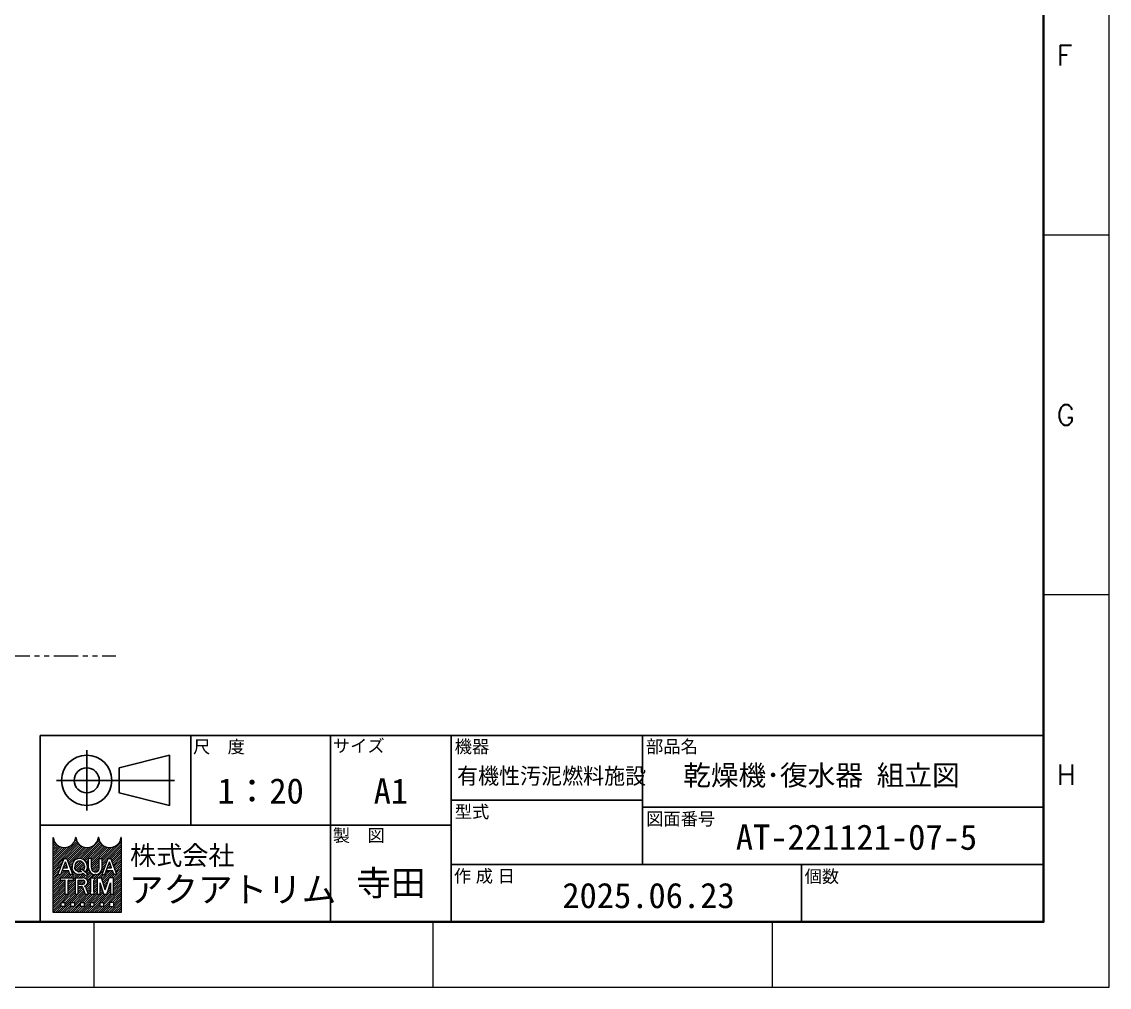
# Model space of a CAD drawing. Header units: millimetres. Extents: x -16130 to 36813, y -8099 to 27484.
# Drawn here: x 29695 to 33987, y 0 to 3811 of the extents above; entities that cross this region are included whole.
import ezdxf
from ezdxf.enums import TextEntityAlignment as Align

# ---------------------------------------------------------------- set-up
doc = ezdxf.new("R2010")
doc.units = ezdxf.units.MM
doc.header["$LTSCALE"] = 6
doc.linetypes.add('PHANTOM2', pattern=[31.75, 15.875, -3.175, 3.175, -3.175, 3.175, -3.175])
doc.layers.add('06_PHANTOM', color=2, linetype='PHANTOM2', lineweight=13)
doc.layers.add('90_FRAME', color=5, linetype='Continuous', lineweight=35)
doc.layers.add('91_BLANK', color=5, linetype='Continuous', lineweight=0, plot=False)
doc.styles.add('KSS_TXT', font='txt.shx', dxfattribs={"bigfont": 'extfont2.shx'})
doc.styles.add('MS_G', font='MS Gothic.ttf')
doc.styles.add('表題用', font='MS PGothic.ttf')

msp = doc.modelspace()

# ---------------------------------------------------------------- hatches: boundary and pattern name
at = {"layer": '90_FRAME', "lineweight": 5}
h = msp.add_hatch(dxfattribs=at)
h.set_pattern_fill('_USER', color=4, scale=6, angle=45, pattern_type=0)
h.set_pattern_definition([(45, (17423.269, 2e-06), (-4.2426407, 4.2426407), [])])
edge = h.paths.add_edge_path()
edge.add_arc((30087.18931, 590.22152), 1.28079, 90, 180)
edge.add_ellipse((30042.3615, 590.22152), major_axis=(-43.54702, 0), ratio=0.8823529412, start_angle=360, end_angle=540, ccw=False)
edge.add_arc((29997.53369, 590.22152), 1.28079, 3.18731798, 180)
edge.add_ellipse((29952.70587, 590.22152), major_axis=(-43.54702, 0), ratio=0.8823529412, start_angle=360, end_angle=540, ccw=False)
edge.add_arc((29907.87806, 590.22152), 1.28079, 3.18731798, 180)
edge.add_ellipse((29863.05024, 590.22152), major_axis=(-43.54702, 0), ratio=0.8823529412, start_angle=360, end_angle=540, ccw=False)
edge.add_arc((29818.22243, 590.22152), 1.28079, 3.18731798, 90)
edge.add_line((29818.22243, 591.50231), (29818.22243, 295.63874))
edge.add_line((29818.22243, 295.63874), (30087.18931, 295.63874))
edge.add_line((30087.18931, 295.63874), (30087.18931, 591.50231))
h.paths.add_polyline_path([(29861.59365, 508.4886), (29872.21299, 508.4886), (29896.3616, 444.75626), (29896.3616, 444.44887), (29884.86491, 444.44887), (29878.8531, 461.33199), (29855.2097, 461.33199), (29858.67583, 471.06603), (29875.38696, 471.06603), (29866.90332, 494.89085), (29848.94173, 444.44887), (29837.44504, 444.44887), (29837.44504, 444.75626)], flags=16)
edge = h.paths.add_edge_path(flags=16)
edge.add_ellipse((29923.08845, 480.31112), major_axis=(-29.45828, 0), ratio=0.9565217391, start_angle=180, end_angle=360, ccw=False)
edge.add_line((29952.54673, 480.31112), (29952.54673, 472.62635))
edge.add_ellipse((29923.08845, 472.62635), major_axis=(-29.45828, 0), ratio=0.9565217391, start_angle=142.10525532, end_angle=180, ccw=False)
edge.add_line((29946.33517, 455.31938), (29938.08154, 462.12046))
edge.add_ellipse((29923.08845, 473.37994), major_axis=(18.78396, 0), ratio=0.9950358207, start_angle=-37.04276329, end_angle=0)
edge.add_line((29941.87238, 473.37922), (29941.87238, 479.55752))
edge.add_ellipse((29923.08845, 479.55752), major_axis=(18.78393, 0), ratio=0.9947182625, start_angle=360, end_angle=540)
edge.add_line((29904.30452, 479.55752), (29904.30452, 473.37929))
edge.add_ellipse((29923.08845, 473.37994), major_axis=(18.78396, 0), ratio=0.9950358207, start_angle=-180, end_angle=-65.75794872)
edge.add_line((29930.801, 456.3374), (29925.57122, 461.42722))
edge.add_line((29925.57122, 461.42722), (29931.24445, 467.4514))
edge.add_line((29931.24445, 467.4514), (29954.96557, 447.90493))
edge.add_line((29954.96557, 447.90493), (29947.55294, 440.03375))
edge.add_line((29947.55294, 440.03375), (29938.64818, 448.70021))
edge.add_ellipse((29923.08845, 472.62635), major_axis=(-29.45828, 0), ratio=0.9565217391, start_angle=0, end_angle=121.88362474, ccw=False)
edge.add_line((29893.63017, 472.62635), (29893.63017, 480.31112))
h.paths.add_polyline_path([(29898.26642, 431.64092), (29898.26642, 422.67536), (29879.0545, 422.67536, 0.4142135624), (29877.7737, 421.39456), (29877.7737, 367.60119), (29866.24655, 367.60119), (29866.24655, 421.39456, 0.4142135624), (29864.96576, 422.67536), (29845.75384, 422.67536), (29845.75384, 431.64092)], flags=16)
edge = h.paths.add_edge_path(flags=16)
edge.add_line((29905.56674, 431.64092), (29935.02502, 431.64092))
edge.add_ellipse((29935.02502, 414.79473), major_axis=(-20.67473, 0), ratio=0.8148203011, start_angle=111.38697473, end_angle=270, ccw=False)
edge.add_arc((29938.19554, 391.96445), 8.37409, 22.27295226, 58.55311301, ccw=False)
edge.add_line((29945.94483, 395.13839), (29956.98054, 368.1135))
edge.add_line((29956.98054, 368.1135), (29956.98054, 367.60119))
edge.add_line((29956.98054, 367.60119), (29944.55683, 367.60119))
edge.add_line((29944.55683, 367.60119), (29934.80751, 394.73859))
edge.add_arc((29930.05498, 392.82536), 5.12318, 21.92829787, 90)
edge.add_line((29930.05498, 397.94854), (29917.47813, 397.94854))
edge.add_line((29917.47813, 397.94854), (29917.47813, 406.9141))
edge.add_line((29917.47813, 406.9141), (29936.56197, 406.9141))
edge.add_arc((29936.28718, 414.79473), 7.88542, 271.9970571, 448.0029429)
edge.add_line((29936.56197, 422.67536), (29917.09389, 422.67536))
edge.add_line((29917.09389, 422.67536), (29917.09389, 367.60119))
edge.add_line((29917.09389, 367.60119), (29905.56674, 367.60119))
edge.add_line((29905.56674, 367.60119), (29905.56674, 431.64092))
h.paths.add_polyline_path([(29958.46733, 508.4886), (29969.99448, 508.4886), (29969.99448, 472.62635, 0.1750305612), (29975.07958, 457.94866, 0.257149611), (29995.64846, 457.94866, 0.1750305612), (30000.73356, 472.62635), (30000.73356, 508.4886), (30012.26071, 508.4886), (30012.26071, 470.30936, -0.3793912406), (29987.28521, 444.44887), (29983.44283, 444.44887, -0.3793912406), (29958.46733, 470.30936)], flags=16)
h.paths.add_polyline_path([(29966.69342, 431.64092), (29980.78216, 431.64092), (29980.78216, 422.67536, 0.4142135624), (29979.50137, 421.39456), (29979.50137, 377.84754, 0.4142135624), (29980.78216, 376.56675), (29980.78216, 367.60119), (29966.69342, 367.60119), (29966.69342, 376.56675, 0.4142135624), (29967.97422, 377.84754), (29967.97422, 421.39456, 0.4142135624), (29966.69342, 422.67536)], flags=16)
h.paths.add_polyline_path([(29992.3218, 431.64092), (30009.04845, 431.64092), (30024.34166, 385.12987), (30039.63488, 431.64092), (30056.37215, 431.64092), (30056.37215, 367.60119), (30044.84499, 367.60119), (30044.84499, 412.429), (30030.10524, 367.60119), (30018.57809, 367.60119), (30003.83833, 412.429), (30003.84895, 367.60119), (29992.3218, 367.60119)], flags=16)
h.paths.add_polyline_path([(30035.76035, 508.4886), (30046.37968, 508.4886), (30070.52829, 444.75626), (30070.52829, 444.44887), (30059.03161, 444.44887), (30053.0198, 461.33199), (30029.37639, 461.33199), (30032.84253, 471.06603), (30049.55366, 471.06603), (30041.07002, 494.89085), (30023.10842, 444.44887), (30011.61174, 444.44887), (30011.61174, 444.75626)], flags=16)
h.paths.add_polyline_path([(29848.9615, 334.06258), (29864.33104, 334.06258), (29864.33104, 318.69304), (29848.9615, 318.69304)], flags=16)
h.paths.add_polyline_path([(29887.38534, 334.06258), (29902.75488, 334.06258), (29902.75488, 318.69304), (29887.38534, 318.69304)], flags=16)
h.paths.add_polyline_path([(29925.80918, 334.06258), (29941.17872, 334.06258), (29941.17872, 318.69304), (29925.80918, 318.69304)], flags=16)
h.paths.add_polyline_path([(29964.23302, 334.06258), (29979.60256, 334.06258), (29979.60256, 318.69304), (29964.23302, 318.69304)], flags=16)
h.paths.add_polyline_path([(30002.65686, 334.06258), (30018.0264, 334.06258), (30018.0264, 318.69304), (30002.65686, 318.69304)], flags=16)
h.paths.add_polyline_path([(30041.0807, 334.06258), (30056.45024, 334.06258), (30056.45024, 318.69304), (30041.0807, 318.69304)], flags=16)

# ---------------------------------------------------------------- linework, layer by layer
at = {"layer": '06_PHANTOM'}
msp.add_line((21249.221, 1308.1782), (30066.60364, 1308.1782), dxfattribs=at)
at = {"layer": '90_FRAME', "color": 4, "lineweight": 13}
for p, q in [((33987.28645, 2968.72973), (33728.04788, 2968.72973)), ((33987.28645, 1548.78536), (33728.04788, 1548.78536)), ((29980.12189, 0), (29980.12189, 258.07955)), ((31318.78999, 0), (31318.78999, 258.07955)), ((32657.45809, 0), (32657.45809, 258.07955))]:
    msp.add_line(p, q, dxfattribs=at)
at = {"layer": '90_FRAME', "color": 0, "lineweight": 25}
for p, q in [((30362.04788, 639.93669), (30362.04788, 993.50812)), ((30913.61931, 258.07955), (30913.61931, 993.50812)), ((31390.19074, 258.07955), (31390.19074, 993.50812)), ((32145.42875, 993.50812), (32145.42875, 484.36527)), ((29951.19788, 697.92241), (29951.19788, 935.52241)), ((29832.39788, 816.72241), (30297.69788, 816.72241)), ((31390.19074, 738.93669), (32145.42875, 738.93669)), ((32145.42875, 710.65098), (33728.04788, 710.65098)), ((31390.19074, 639.93669), (29768.04788, 639.93669)), ((31390.19074, 484.36527), (33728.04788, 484.36527)), ((32772.90502, 484.36527), (32772.90502, 258.07955))]:
    msp.add_line(p, q, dxfattribs=at)
at = {"layer": '90_FRAME', "color": 4, "lineweight": 5}
for p, q in [((29818.22243, 295.63874), (29818.22243, 591.50231)), ((30087.18931, 591.50231), (30087.18931, 295.63874)), ((29837.44504, 444.75626), (29861.59365, 508.4886)), ((29848.94173, 444.44887), (29866.90332, 494.89085)), ((29861.59365, 508.4886), (29872.21299, 508.4886)), ((29875.38696, 471.06603), (29866.90332, 494.89085)), ((29896.3616, 444.75626), (29872.21299, 508.4886)), ((29893.63017, 480.31112), (29893.63017, 472.62635)), ((29904.30452, 479.55752), (29904.30452, 473.40971)), ((29941.87238, 479.55752), (29941.87238, 473.40971)), ((29952.54673, 480.31112), (29952.54673, 472.62635)), ((29958.46733, 470.30936), (29958.46733, 508.4886)), ((29969.99448, 508.4886), (29958.46733, 508.4886)), ((29969.99448, 472.62635), (29969.99448, 508.4886)), ((30000.73356, 472.62635), (30000.73356, 508.4886)), ((30000.73356, 508.4886), (30012.26071, 508.4886)), ((30011.61174, 444.75626), (30035.76035, 508.4886)), ((30012.26071, 470.30936), (30012.26071, 508.4886)), ((30023.10842, 444.44887), (30041.07002, 494.89085)), ((30035.76035, 508.4886), (30046.37968, 508.4886)), ((30049.55366, 471.06603), (30041.07002, 494.89085)), ((30070.52829, 444.75626), (30046.37968, 508.4886)), ((29837.44504, 444.44887), (29837.44504, 444.75626)), ((29837.44504, 444.75626), (29837.44504, 444.75626)), ((29837.44504, 444.44887), (29837.44504, 444.75626)), ((29837.44504, 444.44887), (29848.94173, 444.44887)), ((29845.75384, 431.64092), (29898.26642, 431.64092)), ((29845.75384, 431.64092), (29845.75384, 422.67536)), ((29855.2097, 461.33199), (29858.67583, 471.06603)), ((29855.2097, 461.33199), (29878.8531, 461.33199)), ((29858.67583, 471.06603), (29875.38696, 471.06603)), ((29884.86491, 444.44887), (29878.8531, 461.33199)), ((29896.3616, 444.44887), (29884.86491, 444.44887)), ((29896.3616, 444.44887), (29896.3616, 444.75626)), ((29898.26642, 431.64092), (29898.26642, 422.67536)), ((29905.56674, 431.64092), (29905.56674, 367.60119)), ((29905.56674, 431.64092), (29935.02502, 431.64092)), ((29925.57122, 461.42722), (29931.24445, 467.4514)), ((29925.57122, 461.42722), (29930.801, 456.3374)), ((29931.24445, 467.4514), (29954.96557, 447.90493)), ((29938.08154, 462.12046), (29946.33517, 455.31938)), ((29938.64818, 448.70021), (29947.55294, 440.03375)), ((29947.55294, 440.03375), (29954.96557, 447.90493)), ((29966.69342, 431.64092), (29980.78216, 431.64092)), ((29966.69342, 431.64092), (29966.69342, 422.67536)), ((29980.78216, 431.64092), (29980.78216, 422.67536)), ((29987.28521, 444.44887), (29983.44283, 444.44887)), ((29992.3218, 431.64092), (29992.3218, 367.60119)), ((29992.3218, 431.64092), (30009.04845, 431.64092)), ((30024.34166, 385.12987), (30009.04845, 431.64092)), ((30011.61174, 444.44887), (30011.61174, 444.75626)), ((30011.61174, 444.75626), (30011.61174, 444.75626)), ((30011.61174, 444.44887), (30011.61174, 444.75626)), ((30011.61174, 444.44887), (30023.10842, 444.44887)), ((30024.34166, 385.12987), (30039.63488, 431.64092)), ((30029.37639, 461.33199), (30032.84253, 471.06603)), ((30029.37639, 461.33199), (30053.0198, 461.33199)), ((30032.84253, 471.06603), (30049.55366, 471.06603)), ((30056.37215, 431.64092), (30039.63488, 431.64092)), ((30059.03161, 444.44887), (30053.0198, 461.33199)), ((30056.37215, 367.60119), (30056.37215, 431.64092)), ((30070.52829, 444.44887), (30059.03161, 444.44887)), ((30070.52829, 444.44887), (30070.52829, 444.75626)), ((29845.75384, 422.67536), (29864.96576, 422.67536)), ((29866.24655, 367.60119), (29866.24655, 421.39456)), ((29877.7737, 367.60119), (29877.7737, 421.39456)), ((29879.0545, 422.67536), (29898.26642, 422.67536)), ((29917.09389, 367.60119), (29917.09389, 422.67536)), ((29917.09389, 422.67536), (29936.56197, 422.67536)), ((29917.47813, 397.94854), (29917.47813, 406.9141)), ((29917.47813, 406.9141), (29936.56197, 406.9141)), ((29917.47813, 397.94854), (29930.05498, 397.94854)), ((29934.80751, 394.73859), (29944.55683, 367.60119)), ((29945.94483, 395.13839), (29956.98054, 368.1135)), ((29967.97422, 377.84754), (29967.97422, 421.39456)), ((29979.50137, 377.84754), (29979.50137, 421.39456)), ((30003.84895, 367.60119), (30003.83833, 412.429)), ((30018.57809, 367.60119), (30003.83833, 412.429)), ((30030.10524, 367.60119), (30044.84499, 412.429)), ((30044.84499, 412.429), (30044.84499, 367.60119)), ((29866.24655, 367.60119), (29877.7737, 367.60119)), ((29905.56674, 367.60119), (29917.09389, 367.60119)), ((29944.55683, 367.60119), (29956.98054, 367.60119)), ((29956.98054, 368.1135), (29956.98054, 367.60119)), ((29966.69342, 367.60119), (29966.69342, 376.56675)), ((29966.69342, 367.60119), (29980.78216, 367.60119)), ((29980.78216, 367.60119), (29980.78216, 376.56675)), ((29992.3218, 367.60119), (30003.84895, 367.60119)), ((30018.57809, 367.60119), (30030.10524, 367.60119)), ((30044.84499, 367.60119), (30056.37215, 367.60119)), ((29848.9615, 334.06258), (29864.33104, 334.06258)), ((29848.9615, 334.06258), (29848.9615, 318.69304)), ((29864.33104, 318.69304), (29848.9615, 318.69304)), ((29864.33104, 334.06258), (29864.33104, 318.69304)), ((29887.38534, 334.06258), (29902.75488, 334.06258)), ((29887.38534, 334.06258), (29887.38534, 318.69304)), ((29902.75488, 318.69304), (29887.38534, 318.69304)), ((29902.75488, 334.06258), (29902.75488, 318.69304)), ((29925.80918, 334.06258), (29941.17872, 334.06258)), ((29925.80918, 334.06258), (29925.80918, 318.69304)), ((29941.17872, 318.69304), (29925.80918, 318.69304)), ((29941.17872, 334.06258), (29941.17872, 318.69304)), ((29964.23302, 334.06258), (29979.60256, 334.06258)), ((29964.23302, 334.06258), (29964.23302, 318.69304)), ((29979.60256, 318.69304), (29964.23302, 318.69304)), ((29979.60256, 334.06258), (29979.60256, 318.69304)), ((30002.65686, 334.06258), (30018.0264, 334.06258)), ((30002.65686, 334.06258), (30002.65686, 318.69304)), ((30018.0264, 318.69304), (30002.65686, 318.69304)), ((30018.0264, 334.06258), (30018.0264, 318.69304)), ((30056.45024, 334.06258), (30041.0807, 334.06258)), ((30041.0807, 334.06258), (30041.0807, 318.69304)), ((30041.0807, 318.69304), (30056.45024, 318.69304)), ((30056.45024, 334.06258), (30056.45024, 318.69304)), ((30087.18931, 295.63874), (29818.22243, 295.63874))]:
    msp.add_line(p, q, dxfattribs=at)
at = {"layer": '90_FRAME'}
msp.add_lwpolyline([(18200.18731, 258.07955), (33728.04788, 258.07955), (33728.04788, 11359.15743), (18200.18731, 11359.15743)], close=True, dxfattribs=at)
at = {"layer": '90_FRAME', "color": 0, "lineweight": 25}
msp.add_lwpolyline([(29768.04788, 258.07955), (33728.04788, 258.07955), (33728.04788, 993.50812), (29768.04788, 993.50812)], close=True, dxfattribs=at)
msp.add_lwpolyline([(30079.89788, 866.22241), (30277.89788, 915.72241), (30277.89788, 717.72241), (30079.89788, 767.22241), (30079.89788, 866.22241)], dxfattribs=at)
for radius in [99, 49.5]:
    msp.add_circle((29951.19788, 816.72241), radius, dxfattribs=at)
at = {"layer": '90_FRAME', "color": 4, "lineweight": 5}
for centre, radius, start, end in [((29818.22243, 590.22152), 1.28079, 0, 90), ((29907.87806, 590.22152), 1.28079, 0, 180), ((29907.87806, 590.22152), 1.28079, 0, 90), ((29997.53369, 590.22152), 1.28079, 0, 180), ((30087.18931, 590.22152), 1.28079, 90, 180), ((29992.85924, 472.32815), 22.8667, 179.25279388, 218.96457185), ((29977.8688, 472.32815), 22.8667, 321.03542815, 0.74720612), ((29985.54305, 471.46786), 27.10049, 182.45003099, 265.55525729), ((29985.36402, 476.62333), 21.31931, 241.15772781, 298.84227219), ((29985.18499, 471.46786), 27.10049, 274.44474271, 357.54996901), ((29864.96576, 421.39456), 1.28079, 0, 90), ((29879.0545, 421.39456), 1.28079, 90, 180), ((29930.05498, 392.82536), 5.12318, 21.92829787, 90), ((29936.28718, 414.79473), 7.88542, 271.9970571, 88.0029429), ((29938.19554, 391.96445), 8.37409, 22.27295226, 58.55311301), ((29966.69342, 421.39456), 1.28079, 0, 90), ((29980.78216, 421.39456), 1.28079, 90, 180), ((29966.69342, 377.84754), 1.28079, 270, 0), ((29980.78216, 377.84754), 1.28079, 180, 270)]:
    msp.add_arc(centre, radius, start, end, dxfattribs=at)
for centre, major_axis, ratio, start_param, end_param in [((29863.05024, 590.22152), (-43.54702, 0), 0.8823529412, 6.2831853072, 9.4247779608), ((29952.70587, 590.22152), (-43.54702, 0), 0.8823529412, 6.2831853072, 9.4247779608), ((30042.3615, 590.22152), (-43.54702, 0), 0.8823529412, 6.2831853072, 9.4247779608), ((29923.08845, 480.31112), (-29.45828, 0), 0.9565217391, 3.1415926536, 6.2831853072), ((29923.08845, 479.55752), (18.78393, 0), 0.9947182625, 6.2831853072, 9.4247779608), ((29935.02502, 414.79473), (-20.67473, 0), 0.8148203011, 1.944069453, 4.7123889804)]:
    msp.add_ellipse(centre, major_axis=major_axis, ratio=ratio, start_param=start_param, end_param=end_param, dxfattribs=at)
at = {"layer": '90_FRAME', "color": 4, "lineweight": 5, "extrusion": (0, 0, -1)}
for centre, major_axis, ratio, start_param, end_param in [((29923.08845, 472.62635), (-29.45828, 0), 0.9565217391, 4.1559147512, 6.2831853072), ((29923.08845, 473.37994), (18.78396, 0), 0.9950358207, 7.4308780217, 9.4247779608), ((29923.08845, 473.37994), (18.78396, 0), 0.9950358207, 6.2831853072, 6.9297034906), ((29923.08845, 472.62635), (-29.45828, 0), 0.9565217391, 3.1415926536, 3.8029807175)]:
    msp.add_ellipse(centre, major_axis=major_axis, ratio=ratio, start_param=start_param, end_param=end_param, dxfattribs=at)
at = {"layer": '91_BLANK'}
msp.add_lwpolyline([(17423.26925, 0), (33987.28645, 0), (33987.28645, 11658.396), (17423.26925, 11658.396)], close=True, dxfattribs=at)

# ---------------------------------------------------------------- texts
at = {"layer": '90_FRAME', "color": 0, "lineweight": 13, "style": 'KSS_TXT'}
for s, p in [('F', (33779.58314, 3678.70192)), ('G', (33779.58314, 2258.75755)), ('H', (33779.58314, 838.81317))]:
    msp.add_text(s, height=80, dxfattribs=at).set_placement(p, align=Align.MIDDLE_LEFT)
at = {"layer": '90_FRAME', "color": 0, "style": '表題用'}
for s, p in [('尺\u3000度', (30371.01825, 949.22368)), ('サイズ', (30922.58968, 952.95276)), ('機器', (31403.78232, 950.04992)), ('部品名', (32159.02033, 950.04992)), ('型式', (31403.78232, 692.97849)), ('図面番号', (32159.02033, 664.69278)), ('製\u3000図', (30922.58999, 599.38133)), ('作 成 日', (31400.33157, 439.00606)), ('個数', (32784.77946, 437.62324))]:
    msp.add_text(s, height=50, dxfattribs=at).set_placement(p, align=Align.MIDDLE_LEFT)
at = {"layer": '90_FRAME', "color": 0, "style": 'MS_G', "width": 0.95}
msp.add_text('有機性汚泥燃料施設', height=64, dxfattribs=at).set_placement((31412.86819, 802.09333))
at = {"layer": '90_FRAME', "color": 0, "style": 'MS_G'}
msp.add_text('乾燥機･復水器 組立図', height=80, dxfattribs=at).set_placement((33396.80234, 796.73565), align=Align.RIGHT)
msp.add_text('A1', height=100, dxfattribs=at).set_placement((31151.90502, 774.29384), align=Align.MIDDLE)
for s, p in [('AT-221121-07-5', (32513.32482, 542.5719)), ('2025.06.23', (31828.54708, 312.39679))]:
    msp.add_text(s, height=100, dxfattribs=at).set_placement(p)
at = {"layer": '90_FRAME', "color": 4, "style": 'MS_G'}
msp.add_text('株式会社', height=75.607714, dxfattribs=at).set_placement((30328.38228, 520.5626), align=Align.MIDDLE_CENTER)
msp.add_text('アクアトリム', height=100, dxfattribs=at).set_placement((30117.95314, 335.90266))
at = {"layer": '90_FRAME', "color": 0, "style": 'MS_G'}
for tag, p in [('1：20', (30637.83359, 774.29384)), ('寺田', (31151.90502, 413.65098))]:
    msp.add_attdef(tag, text='', height=100, dxfattribs=at).set_placement(p, align=Align.MIDDLE)

doc.saveas('drawing.dxf')
